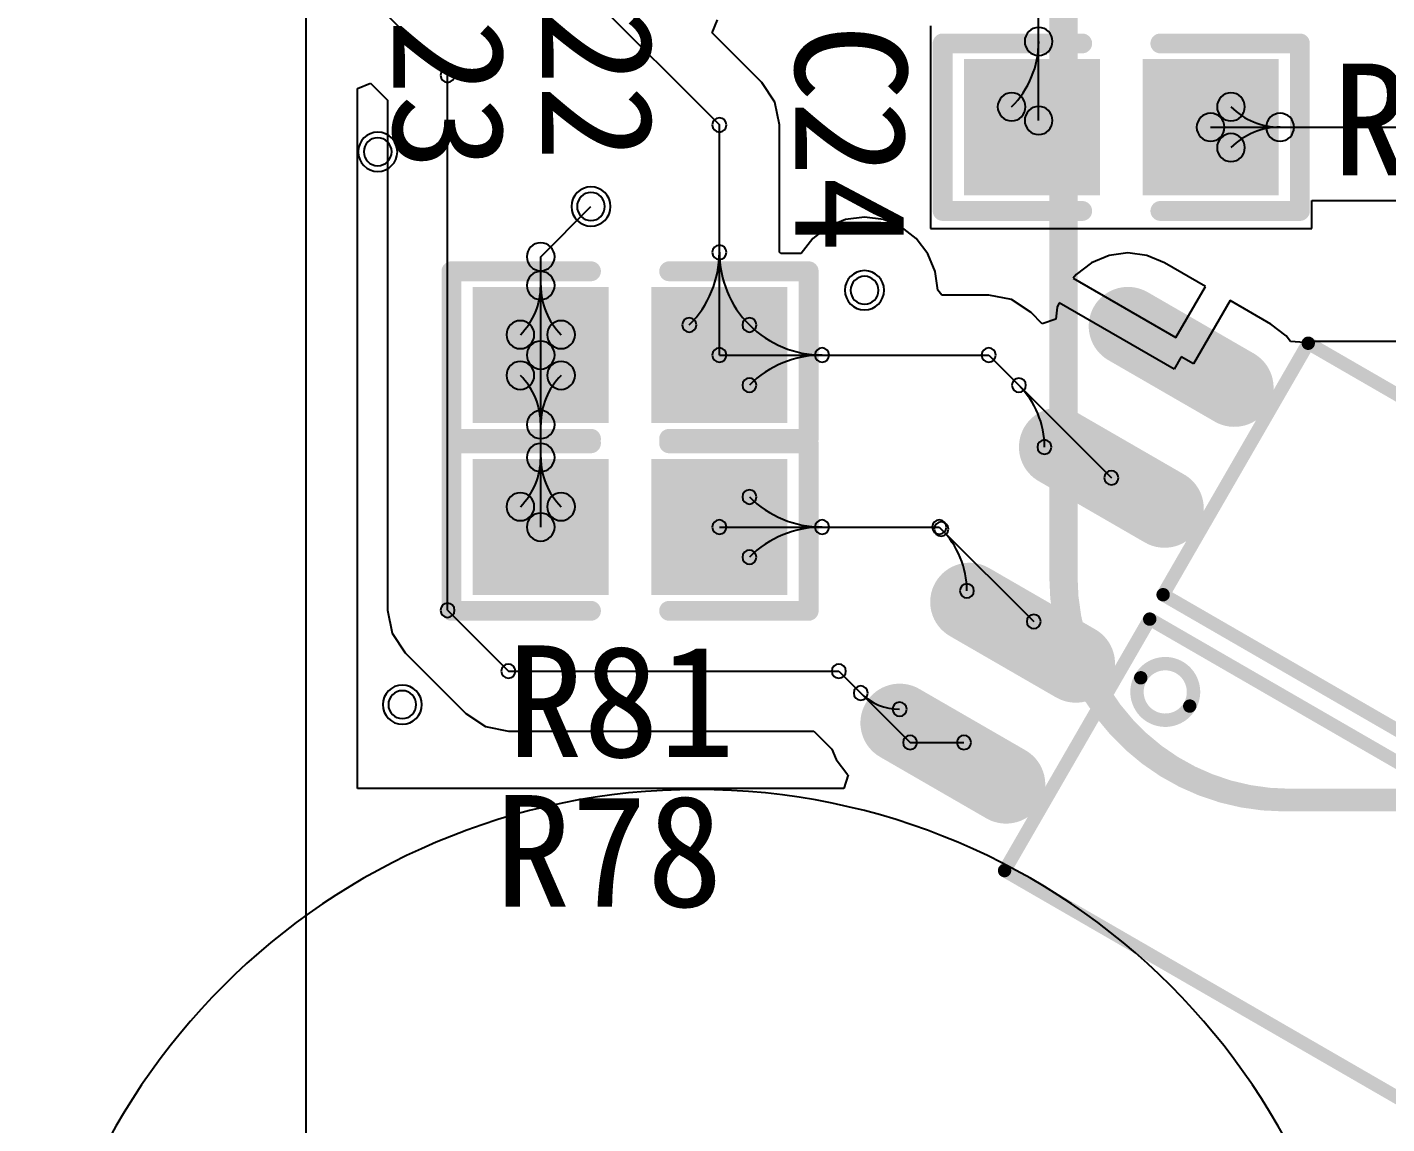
# Model space of a CAD drawing. Header units: inches. Extents: x 32166 to 34772, y 2386 to 4229.
# Drawn here: x 32882.4 to 32935, y 3837.1 to 3879.5 of the extents above; entities that cross this region are included whole.
import ezdxf

# ---------------------------------------------------------------- set-up
doc = ezdxf.new("R2010")
doc.units = ezdxf.units.IN
doc.header["$LTSCALE"] = 0.64311
doc.header["$MEASUREMENT"] = 0
for name, color, linetype in [('KEEPOUTLAYER', 6, 'CONTINUOUS'), ('MULTILAYER', 9, 'CONTINUOUS'), ('TOPLAYER', 1, 'CONTINUOUS'), ('TOPOVERLAY', 2, 'CONTINUOUS'), ('TOPPASTE', 8, 'CONTINUOUS'), ('TOPSOLDER', 216, 'CONTINUOUS')]:
    doc.layers.add(name, color=color, linetype=linetype)
doc.styles.get("Standard").update_dxf_attribs({"font": 'txt', "width": 0.8})

msp = doc.modelspace()

# ---------------------------------------------------------------- linework, layer by layer
at = {"layer": 'KEEPOUTLAYER'}
msp.add_line((32893.167, 3806.731), (32893.167, 4005.452), dxfattribs=at)
at = {"layer": 'MULTILAYER'}
for centre, start, end in [((32895.932, 3874.685), 0, 180), ((32895.932, 3874.685), 180, 0), ((32904.183, 3872.568), 0, 180), ((32904.183, 3872.568), 180, 0), ((32914.768, 3869.328), 0, 180), ((32914.768, 3869.328), 180, 0), ((32896.882, 3853.301), 0, 180), ((32896.882, 3853.301), 180, 0)]:
    msp.add_arc(centre, 0.54, start, end, dxfattribs=at)
at = {"layer": 'TOPLAYER'}
for p, q in [((32921.506, 3875.895), (32921.506, 3884.727)), ((32901.418, 3883.455), (32909.151, 3875.722)), ((32895.513, 3880.763), (32898.632, 3877.644)), ((32908.869, 3879.287), (32909.079, 3879.794)), ((32917.325, 3879.558), (32917.325, 3871.713)), ((32910.792, 3877.363), (32908.869, 3879.287)), ((32898.632, 3856.952), (32898.632, 3877.644)), ((32895.149, 3877.128), (32895.656, 3877.338)), ((32895.149, 3850.061), (32895.149, 3877.128)), ((32895.656, 3877.338), (32896.311, 3876.683)), ((32911.296, 3876.61), (32910.792, 3877.363)), ((32896.311, 3876.683), (32896.311, 3856.952)), ((32911.472, 3875.722), (32911.296, 3876.61)), ((32909.151, 3866.823), (32909.151, 3875.722)), ((32911.472, 3870.796), (32911.472, 3875.722)), ((32928.159, 3875.636), (32936.151, 3875.636)), ((32932.082, 3871.713), (32932.082, 3872.803)), ((32932.082, 3872.803), (32936.151, 3872.803)), ((32902.239, 3870.624), (32904.183, 3872.568)), ((32914.768, 3872.16), (32914.035, 3872.064)), ((32915.501, 3872.064), (32914.768, 3872.16)), ((32913.352, 3871.781), (32912.765, 3871.331)), ((32914.035, 3872.064), (32913.352, 3871.781)), ((32916.184, 3871.781), (32915.501, 3872.064)), ((32916.77, 3871.331), (32916.184, 3871.781)), ((32917.325, 3871.713), (32932.082, 3871.713)), ((32912.765, 3871.331), (32912.316, 3870.745)), ((32917.22, 3870.744), (32916.77, 3871.331)), ((32902.239, 3866.823), (32902.239, 3870.624)), ((32911.482, 3870.796), (32911.472, 3870.796)), ((32911.526, 3870.745), (32911.482, 3870.796)), ((32911.482, 3870.796), (32911.482, 3870.796)), ((32912.316, 3870.745), (32911.526, 3870.745)), ((32917.503, 3870.061), (32917.22, 3870.744)), ((32924.229, 3870.676), (32923.546, 3870.393)), ((32924.962, 3870.773), (32924.229, 3870.676)), ((32925.695, 3870.676), (32924.962, 3870.773)), ((32926.378, 3870.393), (32925.695, 3870.676)), ((32917.6, 3869.328), (32917.503, 3870.061)), ((32923.546, 3870.393), (32922.959, 3869.943)), ((32927.96, 3869.48), (32926.378, 3870.393)), ((32922.959, 3869.943), (32922.846, 3869.796)), ((32922.846, 3869.796), (32926.819, 3867.502)), ((32917.761, 3869.144), (32917.6, 3869.328)), ((32919.573, 3869.144), (32917.761, 3869.144)), ((32920.461, 3868.967), (32919.573, 3869.144)), ((32926.819, 3867.502), (32927.96, 3869.48)), ((32921.214, 3868.464), (32920.461, 3868.967)), ((32921.645, 3868.033), (32921.214, 3868.464)), ((32922.226, 3868.674), (32922.165, 3868.209)), ((32922.297, 3868.846), (32922.226, 3868.674)), ((32926.746, 3866.277), (32922.297, 3868.846)), ((32928.911, 3868.931), (32927.494, 3866.477)), ((32930.493, 3868.018), (32928.911, 3868.931)), ((32922.165, 3868.209), (32921.645, 3868.033)), ((32931.08, 3867.567), (32930.493, 3868.018)), ((32931.251, 3867.344), (32931.08, 3867.567)), ((32931.798, 3867.308), (32931.251, 3867.344)), ((32931.831, 3867.341), (32931.798, 3867.308)), ((32941.551, 3867.341), (32931.831, 3867.341)), ((32902.239, 3860.17), (32902.239, 3866.823)), ((32909.151, 3866.823), (32919.573, 3866.823)), ((32919.573, 3866.823), (32924.319, 3862.076)), ((32927.02, 3866.751), (32926.746, 3866.277)), ((32927.494, 3866.477), (32927.02, 3866.751)), ((32909.151, 3860.17), (32917.661, 3860.17)), ((32917.661, 3860.17), (32921.317, 3856.514)), ((32896.311, 3856.952), (32896.311, 3856.952)), ((32896.311, 3856.952), (32896.311, 3856.952)), ((32896.311, 3856.952), (32896.487, 3856.063)), ((32898.632, 3856.952), (32900.986, 3854.597)), ((32896.487, 3856.063), (32896.991, 3855.31)), ((32896.991, 3855.31), (32899.345, 3852.956)), ((32900.986, 3854.597), (32913.773, 3854.597)), ((32913.773, 3854.597), (32916.533, 3851.838)), ((32899.345, 3852.956), (32900.098, 3852.453)), ((32900.098, 3852.453), (32900.986, 3852.276)), ((32900.986, 3852.276), (32912.812, 3852.276)), ((32912.812, 3852.276), (32913.508, 3851.58)), ((32916.533, 3851.838), (32918.617, 3851.838)), ((32913.508, 3851.58), (32913.675, 3851.178)), ((32913.675, 3851.178), (32914.125, 3850.591)), ((32914.138, 3850.581), (32913.962, 3850.061)), ((32914.125, 3850.591), (32914.138, 3850.581)), ((32913.962, 3850.061), (32895.149, 3850.061))]:
    msp.add_line(p, q, dxfattribs=at)
at = {"layer": 'TOPLAYER', "const_width": 2.16}
for points in [[(32924.962, 3867.941), (32929.077, 3865.565)], [(32922.262, 3863.264), (32926.377, 3860.888)], [(32922.943, 3854.894), (32918.827, 3857.27)], [(32920.243, 3850.218), (32916.127, 3852.594)]]:
    msp.add_lwpolyline(points, dxfattribs=at)
at = {"layer": 'TOPLAYER', "const_width": 1.08}
for points in [[(32925.429, 3867.671, 1), (32924.494, 3868.211, 1)], [(32929.545, 3865.295, 1), (32928.609, 3865.835, 1)], [(32922.729, 3862.994, 1), (32921.794, 3863.534, 1)], [(32926.845, 3860.618, 1), (32925.909, 3861.158, 1)], [(32918.36, 3857.54, 1), (32919.295, 3857, 1)], [(32922.475, 3855.164, 1), (32923.41, 3854.624, 1)], [(32915.66, 3852.864, 1), (32916.595, 3852.324, 1)], [(32919.775, 3850.488, 1), (32920.71, 3849.948, 1)]]:
    msp.add_lwpolyline(points, format="xyb", close=True, dxfattribs=at)
at = {"layer": 'TOPLAYER'}
for centre, radius, start, end in [((32921.506, 3878.952), 0.54, 0, 180), ((32921.506, 3878.952), 0.54, 0, 180), ((32917.931, 3878.952), 3.576, 315.0001, 0.0001), ((32917.931, 3878.952), 3.576, 315.0001, 0.0001), ((32921.506, 3878.952), 0.54, 180, 0), ((32921.506, 3878.952), 0.54, 180, 0), ((32898.632, 3877.644), 0.274, 0, 180), ((32898.632, 3877.644), 0.274, 0, 180), ((32898.632, 3877.644), 0.274, 180, 0), ((32898.632, 3877.644), 0.274, 180, 0), ((32920.459, 3876.424), 0.54, 0, 180), ((32920.459, 3876.424), 0.54, 0, 180), ((32928.947, 3876.424), 0.54, 0, 180), ((32928.947, 3876.424), 0.54, 0, 180), ((32920.459, 3876.424), 0.54, 180, 0), ((32920.459, 3876.424), 0.54, 180, 0), ((32921.506, 3875.895), 0.54, 0, 180), ((32928.947, 3876.424), 0.54, 180, 0), ((32928.947, 3876.424), 0.54, 180, 0), ((32930.85, 3878.326), 2.691, 225.0002, 270.0002), ((32930.85, 3878.326), 2.691, 225.0002, 270.0002), ((32909.151, 3875.722), 0.274, 0, 180), ((32909.151, 3875.722), 0.274, 0, 180), ((32921.506, 3875.895), 0.54, 180, 0), ((32928.159, 3875.636), 0.54, 0, 180), ((32930.85, 3875.636), 0.54, 0, 180), ((32930.85, 3875.636), 0.54, 0, 180), ((32930.85, 3875.636), 0.54, 0, 180), ((32930.85, 3875.636), 0.54, 0, 180), ((32909.151, 3875.722), 0.274, 180, 0), ((32909.151, 3875.722), 0.274, 180, 0), ((32928.159, 3875.636), 0.54, 180, 0), ((32928.947, 3874.847), 0.54, 0, 180), ((32928.947, 3874.847), 0.54, 0, 180), ((32930.85, 3872.945), 2.691, 89.9998, 134.9998), ((32930.85, 3872.945), 2.691, 89.9998, 134.9998), ((32930.85, 3875.636), 0.54, 180, 0), ((32930.85, 3875.636), 0.54, 180, 0), ((32930.85, 3875.636), 0.54, 180, 0), ((32930.85, 3875.636), 0.54, 180, 0), ((32895.932, 3874.685), 0.54, 0, 180), ((32928.947, 3874.847), 0.54, 180, 0), ((32928.947, 3874.847), 0.54, 180, 0), ((32895.932, 3874.685), 0.54, 180, 0), ((32904.183, 3872.568), 0.54, 0, 180), ((32904.183, 3872.568), 0.54, 0, 180), ((32904.183, 3872.568), 0.54, 180, 0), ((32904.183, 3872.568), 0.54, 180, 0), ((32902.239, 3870.624), 0.54, 0, 180), ((32902.239, 3870.624), 0.54, 0, 180), ((32902.239, 3870.624), 0.54, 180, 0), ((32902.239, 3870.624), 0.54, 180, 0), ((32905.178, 3870.796), 3.974, 315, 0), ((32905.178, 3870.796), 3.974, 315, 0), ((32909.151, 3870.796), 0.274, 0, 180), ((32909.151, 3870.796), 0.274, 0, 180), ((32909.151, 3870.796), 0.274, 0, 180), ((32909.151, 3870.796), 0.274, 0, 180), ((32909.151, 3870.796), 0.274, 180, 0), ((32909.151, 3870.796), 0.274, 180, 0), ((32909.151, 3870.796), 0.274, 180, 0), ((32909.151, 3870.796), 0.274, 180, 0), ((32913.125, 3870.796), 3.974, 180, 225), ((32913.125, 3870.796), 3.974, 180, 225), ((32902.239, 3869.514), 0.54, 0, 180), ((32902.239, 3869.514), 0.54, 0, 180), ((32902.239, 3869.514), 0.54, 0, 180), ((32902.239, 3869.514), 0.54, 0, 180), ((32899.548, 3869.514), 2.691, 315.0002, 0.0002), ((32899.548, 3869.514), 2.691, 315.0002, 0.0002), ((32902.239, 3869.514), 0.54, 180, 0), ((32902.239, 3869.514), 0.54, 180, 0), ((32902.239, 3869.514), 0.54, 180, 0), ((32902.239, 3869.514), 0.54, 180, 0), ((32904.93, 3869.514), 2.691, 179.9998, 224.9998), ((32904.93, 3869.514), 2.691, 179.9998, 224.9998), ((32914.768, 3869.328), 0.54, 0, 180), ((32914.768, 3869.328), 0.54, 180, 0), ((32901.451, 3867.611), 0.54, 0, 180), ((32901.451, 3867.611), 0.54, 0, 180), ((32903.027, 3867.611), 0.54, 0, 180), ((32903.027, 3867.611), 0.54, 0, 180), ((32907.987, 3867.987), 0.274, 0, 180), ((32907.987, 3867.987), 0.274, 0, 180), ((32907.987, 3867.987), 0.274, 180, 0), ((32907.987, 3867.987), 0.274, 180, 0), ((32910.315, 3867.987), 0.274, 0, 180), ((32910.315, 3867.987), 0.274, 0, 180), ((32910.315, 3867.987), 0.274, 0, 180), ((32910.315, 3867.987), 0.274, 0, 180), ((32910.315, 3867.987), 0.274, 180, 0), ((32910.315, 3867.987), 0.274, 180, 0), ((32910.315, 3867.987), 0.274, 180, 0), ((32910.315, 3867.987), 0.274, 180, 0), ((32913.125, 3870.796), 3.974, 225, 270), ((32913.125, 3870.796), 3.974, 225, 270), ((32901.451, 3867.611), 0.54, 180, 0), ((32901.451, 3867.611), 0.54, 180, 0), ((32903.027, 3867.611), 0.54, 180, 0), ((32903.027, 3867.611), 0.54, 180, 0), ((32902.239, 3866.823), 0.54, 0, 180), ((32902.239, 3866.823), 0.54, 0, 180), ((32909.151, 3866.823), 0.274, 0, 180), ((32909.151, 3866.823), 0.274, 0, 180), ((32913.125, 3866.823), 0.274, 0, 180), ((32913.125, 3866.823), 0.274, 0, 180), ((32913.125, 3866.823), 0.274, 0, 180), ((32913.125, 3866.823), 0.274, 0, 180), ((32919.573, 3866.823), 0.274, 0, 180), ((32919.573, 3866.823), 0.274, 0, 180), ((32901.451, 3866.035), 0.54, 0, 180), ((32901.451, 3866.035), 0.54, 0, 180), ((32902.239, 3866.823), 0.54, 180, 0), ((32902.239, 3866.823), 0.54, 180, 0), ((32903.027, 3866.035), 0.54, 0, 180), ((32903.027, 3866.035), 0.54, 0, 180), ((32909.151, 3866.823), 0.274, 180, 0), ((32909.151, 3866.823), 0.274, 180, 0), ((32913.125, 3862.849), 3.974, 90, 135), ((32913.125, 3862.849), 3.974, 90, 135), ((32913.125, 3866.823), 0.274, 180, 0), ((32913.125, 3866.823), 0.274, 180, 0), ((32913.125, 3866.823), 0.274, 180, 0), ((32913.125, 3866.823), 0.274, 180, 0), ((32919.573, 3866.823), 0.274, 180, 0), ((32919.573, 3866.823), 0.274, 180, 0), ((32901.451, 3866.035), 0.54, 180, 0), ((32901.451, 3866.035), 0.54, 180, 0), ((32899.548, 3864.132), 2.691, 359.9998, 44.9998), ((32899.548, 3864.132), 2.691, 359.9998, 44.9998), ((32904.93, 3864.132), 2.691, 135.0002, 180.0002), ((32904.93, 3864.132), 2.691, 135.0002, 180.0002), ((32903.027, 3866.035), 0.54, 180, 0), ((32903.027, 3866.035), 0.54, 180, 0), ((32910.315, 3865.659), 0.274, 0, 180), ((32910.315, 3865.659), 0.274, 0, 180), ((32920.74, 3865.656), 0.274, 0, 180), ((32920.74, 3865.656), 0.274, 0, 180), ((32910.315, 3865.659), 0.274, 180, 0), ((32910.315, 3865.659), 0.274, 180, 0), ((32920.74, 3865.656), 0.274, 180, 0), ((32920.74, 3865.656), 0.274, 180, 0), ((32918.348, 3863.264), 3.382, 0.0002, 45.0002), ((32918.348, 3863.264), 3.382, 0.0002, 45.0002), ((32902.239, 3864.132), 0.54, 0, 180), ((32902.239, 3864.132), 0.54, 0, 180), ((32902.239, 3864.132), 0.54, 0, 180), ((32902.239, 3864.132), 0.54, 0, 180), ((32902.239, 3864.132), 0.54, 180, 0), ((32902.239, 3864.132), 0.54, 180, 0), ((32902.239, 3864.132), 0.54, 180, 0), ((32902.239, 3864.132), 0.54, 180, 0), ((32902.239, 3862.861), 0.54, 0, 180), ((32902.239, 3862.861), 0.54, 0, 180), ((32902.239, 3862.861), 0.54, 0, 180), ((32902.239, 3862.861), 0.54, 0, 180), ((32921.73, 3863.264), 0.274, 0, 180), ((32921.73, 3863.264), 0.274, 0, 180), ((32921.73, 3863.264), 0.274, 180, 0), ((32921.73, 3863.264), 0.274, 180, 0), ((32899.548, 3862.861), 2.691, 315.0002, 0.0002), ((32899.548, 3862.861), 2.691, 315.0002, 0.0002), ((32902.239, 3862.861), 0.54, 180, 0), ((32902.239, 3862.861), 0.54, 180, 0), ((32902.239, 3862.861), 0.54, 180, 0), ((32902.239, 3862.861), 0.54, 180, 0), ((32904.93, 3862.861), 2.691, 179.9998, 224.9998), ((32904.93, 3862.861), 2.691, 179.9998, 224.9998), ((32924.319, 3862.076), 0.274, 0, 180), ((32924.319, 3862.076), 0.274, 180, 0), ((32901.451, 3860.958), 0.54, 0, 180), ((32901.451, 3860.958), 0.54, 0, 180), ((32903.027, 3860.958), 0.54, 0, 180), ((32903.027, 3860.958), 0.54, 0, 180), ((32910.315, 3861.334), 0.274, 0, 180), ((32910.315, 3861.334), 0.274, 0, 180), ((32910.315, 3861.334), 0.274, 180, 0), ((32910.315, 3861.334), 0.274, 180, 0), ((32913.125, 3864.144), 3.974, 225, 270), ((32913.125, 3864.144), 3.974, 225, 270), ((32901.451, 3860.958), 0.54, 180, 0), ((32901.451, 3860.958), 0.54, 180, 0), ((32902.239, 3860.17), 0.54, 0, 180), ((32903.027, 3860.958), 0.54, 180, 0), ((32903.027, 3860.958), 0.54, 180, 0), ((32902.239, 3860.17), 0.54, 180, 0), ((32909.151, 3860.17), 0.274, 0, 180), ((32909.151, 3860.17), 0.274, 180, 0), ((32913.125, 3856.196), 3.974, 90, 135), ((32913.125, 3856.196), 3.974, 90, 135), ((32913.125, 3860.17), 0.274, 0, 180), ((32913.125, 3860.17), 0.274, 0, 180), ((32913.125, 3860.17), 0.274, 0, 180), ((32913.125, 3860.17), 0.274, 0, 180), ((32913.125, 3860.17), 0.274, 180, 0), ((32913.125, 3860.17), 0.274, 180, 0), ((32913.125, 3860.17), 0.274, 180, 0), ((32913.125, 3860.17), 0.274, 180, 0), ((32917.661, 3860.17), 0.274, 0, 180), ((32917.661, 3860.17), 0.274, 0, 180), ((32917.661, 3860.17), 0.274, 180, 0), ((32917.661, 3860.17), 0.274, 180, 0), ((32917.737, 3860.094), 0.274, 0, 180), ((32917.737, 3860.094), 0.274, 0, 180), ((32917.737, 3860.094), 0.274, 180, 0), ((32917.737, 3860.094), 0.274, 180, 0), ((32915.346, 3857.702), 3.382, 0.0002, 45.0002), ((32915.346, 3857.702), 3.382, 0.0002, 45.0002), ((32910.315, 3859.006), 0.274, 0, 180), ((32910.315, 3859.006), 0.274, 0, 180), ((32910.315, 3859.006), 0.274, 180, 0), ((32910.315, 3859.006), 0.274, 180, 0), ((32918.728, 3857.702), 0.274, 0, 180), ((32918.728, 3857.702), 0.274, 0, 180), ((32918.728, 3857.702), 0.274, 180, 0), ((32918.728, 3857.702), 0.274, 180, 0), ((32898.632, 3856.952), 0.274, 0, 180), ((32898.632, 3856.952), 0.274, 0, 180), ((32898.632, 3856.952), 0.274, 180, 0), ((32898.632, 3856.952), 0.274, 180, 0), ((32921.317, 3856.514), 0.274, 0, 180), ((32921.317, 3856.514), 0.274, 180, 0), ((32900.986, 3854.597), 0.274, 0, 180), ((32900.986, 3854.597), 0.274, 0, 180), ((32913.773, 3854.597), 0.274, 0, 180), ((32913.773, 3854.597), 0.274, 0, 180), ((32900.986, 3854.597), 0.274, 180, 0), ((32900.986, 3854.597), 0.274, 180, 0), ((32913.773, 3854.597), 0.274, 180, 0), ((32913.773, 3854.597), 0.274, 180, 0), ((32896.882, 3853.301), 0.54, 0, 180), ((32914.622, 3853.749), 0.274, 0, 180), ((32914.622, 3853.749), 0.274, 180, 0), ((32916.127, 3855.254), 2.129, 225, 270), ((32896.882, 3853.301), 0.54, 180, 0), ((32916.127, 3853.125), 0.274, 0, 180), ((32916.127, 3853.125), 0.274, 180, 0), ((32916.533, 3851.838), 0.274, 0, 180), ((32916.533, 3851.838), 0.274, 0, 180), ((32916.533, 3851.838), 0.274, 180, 0), ((32916.533, 3851.838), 0.274, 180, 0), ((32918.617, 3851.838), 0.274, 0, 180), ((32918.617, 3851.838), 0.274, 180, 0)]:
    msp.add_arc(centre, radius, start, end, dxfattribs=at)
for points in [[(32923.442, 3877.83), (32919.053, 3877.83), (32923.442, 3873.441), (32919.053, 3873.441)], [(32930.354, 3877.83), (32925.965, 3877.83), (32930.354, 3873.441), (32925.965, 3873.441)], [(32900.045, 3864.628), (32904.434, 3864.628), (32900.045, 3869.017), (32904.434, 3869.017)], [(32906.957, 3864.628), (32911.346, 3864.628), (32906.957, 3869.017), (32911.346, 3869.017)], [(32900.045, 3857.975), (32904.434, 3857.975), (32900.045, 3862.365), (32904.434, 3862.365)], [(32906.957, 3857.975), (32911.346, 3857.975), (32906.957, 3862.365), (32911.346, 3862.365)]]:
    msp.add_solid(points, dxfattribs=at)
at = {"layer": 'TOPOVERLAY'}
for points, const_width in [([(32922.356, 3858.25), (32922.356, 3991.306)], 0.878), ([(32922.572, 3858.25), (32922.572, 3991.306)], 0.878), ([(32917.791, 3872.396), (32917.791, 3878.876)], 0.768), ([(32917.791, 3878.876), (32923.191, 3878.876)], 0.768), ([(32926.215, 3878.876), (32931.615, 3878.876)], 0.768), ([(32931.615, 3872.396), (32931.615, 3878.876)], 0.768), ([(32917.791, 3872.396), (32923.191, 3872.396)], 0.768), ([(32926.215, 3872.396), (32931.615, 3872.396)], 0.768), ([(32898.783, 3863.583), (32898.783, 3870.063)], 0.768), ([(32898.783, 3870.063), (32904.183, 3870.063)], 0.768), ([(32907.207, 3870.063), (32912.607, 3870.063)], 0.768), ([(32912.607, 3863.583), (32912.607, 3870.063)], 0.768), ([(32926.322, 3857.553), (32931.938, 3867.28)], 0.518), ([(32931.938, 3867.28), (32948.399, 3857.776)], 0.518), ([(32898.783, 3863.583), (32904.183, 3863.583)], 0.768), ([(32898.783, 3856.93), (32898.783, 3863.41)], 0.768), ([(32898.783, 3863.41), (32904.183, 3863.41)], 0.768), ([(32907.207, 3863.583), (32912.607, 3863.583)], 0.768), ([(32907.207, 3863.41), (32912.607, 3863.41)], 0.768), ([(32912.607, 3856.93), (32912.607, 3863.41)], 0.768), ([(32926.322, 3857.553), (32942.783, 3848.049)], 0.518), ([(32898.783, 3856.93), (32904.183, 3856.93)], 0.768), ([(32907.207, 3856.93), (32912.607, 3856.93)], 0.768), ([(32920.188, 3846.882), (32925.804, 3856.61)], 0.518), ([(32925.804, 3856.61), (32942.265, 3847.106)], 0.518), ([(32930.996, 3849.61), (33098.612, 3849.61)], 0.878), ([(32920.188, 3846.882), (32936.649, 3837.378)], 0.518)]:
    msp.add_lwpolyline(points, dxfattribs=dict(at, const_width=const_width))
for points, const_width in [([(32917.791, 3878.684, 1), (32917.791, 3879.068, 1)], 0.384), ([(32917.791, 3878.684, 1), (32917.791, 3879.068, 1)], 0.384), ([(32923.191, 3878.684, 1), (32923.191, 3879.068, 1)], 0.384), ([(32926.215, 3878.684, 1), (32926.215, 3879.068, 1)], 0.384), ([(32931.615, 3878.684, 1), (32931.615, 3879.068, 1)], 0.384), ([(32931.615, 3878.684, 1), (32931.615, 3879.068, 1)], 0.384), ([(32917.791, 3872.204, 1), (32917.791, 3872.588, 1)], 0.384), ([(32917.791, 3872.204, 1), (32917.791, 3872.588, 1)], 0.384), ([(32923.191, 3872.204, 1), (32923.191, 3872.588, 1)], 0.384), ([(32926.215, 3872.204, 1), (32926.215, 3872.588, 1)], 0.384), ([(32931.615, 3872.204, 1), (32931.615, 3872.588, 1)], 0.384), ([(32931.615, 3872.204, 1), (32931.615, 3872.588, 1)], 0.384), ([(32898.783, 3870.255, 1), (32898.783, 3869.871, 1)], 0.384), ([(32898.783, 3870.255, 1), (32898.783, 3869.871, 1)], 0.384), ([(32904.183, 3870.255, 1), (32904.183, 3869.871, 1)], 0.384), ([(32907.207, 3870.255, 1), (32907.207, 3869.871, 1)], 0.384), ([(32912.607, 3870.255, 1), (32912.607, 3869.871, 1)], 0.384), ([(32912.607, 3870.255, 1), (32912.607, 3869.871, 1)], 0.384), ([(32932.05, 3867.215, 1), (32931.826, 3867.345, 1)], 0.259), ([(32932.05, 3867.215, 1), (32931.826, 3867.345, 1)], 0.259), ([(32898.783, 3863.775, 1), (32898.783, 3863.391, 1)], 0.384), ([(32898.783, 3863.775, 1), (32898.783, 3863.391, 1)], 0.384), ([(32898.783, 3863.602, 1), (32898.783, 3863.218, 1)], 0.384), ([(32898.783, 3863.602, 1), (32898.783, 3863.218, 1)], 0.384), ([(32904.183, 3863.775, 1), (32904.183, 3863.391, 1)], 0.384), ([(32904.183, 3863.602, 1), (32904.183, 3863.218, 1)], 0.384), ([(32907.207, 3863.775, 1), (32907.207, 3863.391, 1)], 0.384), ([(32907.207, 3863.602, 1), (32907.207, 3863.218, 1)], 0.384), ([(32912.607, 3863.775, 1), (32912.607, 3863.391, 1)], 0.384), ([(32912.607, 3863.775, 1), (32912.607, 3863.391, 1)], 0.384), ([(32912.607, 3863.602, 1), (32912.607, 3863.218, 1)], 0.384), ([(32912.607, 3863.602, 1), (32912.607, 3863.218, 1)], 0.384), ([(32922.356, 3858.469, 1), (32922.356, 3858.03, 1)], 0.439), ([(32922.356, 3858.469, 1), (32922.356, 3858.03, 1)], 0.439), ([(32922.572, 3858.469, 1), (32922.572, 3858.03, 1)], 0.439), ([(32922.572, 3858.469, 1), (32922.572, 3858.03, 1)], 0.439), ([(32926.434, 3857.488, 1), (32926.21, 3857.618, 1)], 0.259), ([(32926.434, 3857.488, 1), (32926.21, 3857.618, 1)], 0.259), ([(32898.783, 3857.122, 1), (32898.783, 3856.738, 1)], 0.384), ([(32898.783, 3857.122, 1), (32898.783, 3856.738, 1)], 0.384), ([(32904.183, 3857.122, 1), (32904.183, 3856.738, 1)], 0.384), ([(32907.207, 3857.122, 1), (32907.207, 3856.738, 1)], 0.384), ([(32912.607, 3857.122, 1), (32912.607, 3856.738, 1)], 0.384), ([(32912.607, 3857.122, 1), (32912.607, 3856.738, 1)], 0.384), ([(32925.691, 3856.674, 1), (32925.916, 3856.545, 1)], 0.259), ([(32925.691, 3856.674, 1), (32925.916, 3856.545, 1)], 0.259), ([(32927.352, 3853.246, 1), (32925.457, 3854.339, 1)], 0.518), ([(32925.345, 3854.404, 1), (32925.569, 3854.275, 1)], 0.259), ([(32927.24, 3853.31, 1), (32927.464, 3853.181, 1)], 0.259), ([(32930.996, 3849.829, 1), (32930.996, 3849.39, 1)], 0.439), ([(32930.996, 3849.829, 1), (32930.996, 3849.39, 1)], 0.439), ([(32931.212, 3849.829, 1), (32931.212, 3849.39, 1)], 0.439), ([(32920.075, 3846.947, 1), (32920.3, 3846.818, 1)], 0.259), ([(32920.075, 3846.947, 1), (32920.3, 3846.818, 1)], 0.259)]:
    msp.add_lwpolyline(points, format="xyb", close=True, dxfattribs=dict(at, const_width=const_width))
at = {"layer": 'TOPOVERLAY', "const_width": 0.878}
for points in [[(32930.996, 3849.61, -0.414214), (32922.356, 3858.25)], [(32931.212, 3849.61, -0.414214), (32922.572, 3858.25)]]:
    msp.add_lwpolyline(points, format="xyb", dxfattribs=at)
at = {"layer": 'TOPOVERLAY'}
msp.add_arc((32908.287, 3824.098), 25.92, 0, 180, dxfattribs=at)
at = {"layer": 'TOPPASTE', "const_width": 2.16}
for points in [[(32924.962, 3867.941), (32929.077, 3865.565)], [(32922.262, 3863.264), (32926.377, 3860.888)], [(32922.943, 3854.894), (32918.827, 3857.27)], [(32920.243, 3850.218), (32916.127, 3852.594)]]:
    msp.add_lwpolyline(points, dxfattribs=at)
at = {"layer": 'TOPPASTE', "const_width": 1.08}
for points in [[(32925.429, 3867.671, 1), (32924.494, 3868.211, 1)], [(32929.545, 3865.295, 1), (32928.609, 3865.835, 1)], [(32922.729, 3862.994, 1), (32921.794, 3863.534, 1)], [(32926.845, 3860.618, 1), (32925.909, 3861.158, 1)], [(32918.36, 3857.54, 1), (32919.295, 3857, 1)], [(32922.475, 3855.164, 1), (32923.41, 3854.624, 1)], [(32915.66, 3852.864, 1), (32916.595, 3852.324, 1)], [(32919.775, 3850.488, 1), (32920.71, 3849.948, 1)]]:
    msp.add_lwpolyline(points, format="xyb", close=True, dxfattribs=at)
at = {"layer": 'TOPPASTE'}
for points in [[(32923.442, 3877.83), (32919.053, 3877.83), (32923.442, 3873.441), (32919.053, 3873.441)], [(32930.354, 3877.83), (32925.965, 3877.83), (32930.354, 3873.441), (32925.965, 3873.441)], [(32900.045, 3864.628), (32904.434, 3864.628), (32900.045, 3869.017), (32904.434, 3869.017)], [(32906.957, 3864.628), (32911.346, 3864.628), (32906.957, 3869.017), (32911.346, 3869.017)], [(32900.045, 3857.975), (32904.434, 3857.975), (32900.045, 3862.365), (32904.434, 3862.365)], [(32906.957, 3857.975), (32911.346, 3857.975), (32906.957, 3862.365), (32911.346, 3862.365)]]:
    msp.add_solid(points, dxfattribs=at)
at = {"layer": 'TOPSOLDER', "const_width": 3.038}
for points in [[(32924.962, 3867.941), (32929.077, 3865.565)], [(32922.262, 3863.264), (32926.377, 3860.888)], [(32922.943, 3854.894), (32918.827, 3857.27)], [(32920.243, 3850.218), (32916.127, 3852.594)]]:
    msp.add_lwpolyline(points, dxfattribs=at)
at = {"layer": 'TOPSOLDER', "const_width": 1.519}
for points in [[(32925.619, 3867.561, 1), (32924.304, 3868.32, 1)], [(32929.735, 3865.185, 1), (32928.419, 3865.944, 1)], [(32922.919, 3862.884, 1), (32921.604, 3863.644, 1)], [(32927.035, 3860.508, 1), (32925.719, 3861.268, 1)], [(32918.17, 3857.65, 1), (32919.485, 3856.891, 1)], [(32922.285, 3855.274, 1), (32923.6, 3854.515, 1)], [(32915.47, 3852.974, 1), (32916.785, 3852.214, 1)], [(32919.585, 3850.598, 1), (32920.9, 3849.838, 1)]]:
    msp.add_lwpolyline(points, format="xyb", close=True, dxfattribs=at)
at = {"layer": 'TOPSOLDER'}
for centre, start, end in [((32895.932, 3874.685), 0, 180), ((32895.932, 3874.685), 180, 0), ((32904.183, 3872.568), 0, 180), ((32904.183, 3872.568), 180, 0), ((32914.768, 3869.328), 0, 180), ((32914.768, 3869.328), 180, 0), ((32896.882, 3853.301), 0, 180), ((32896.882, 3853.301), 180, 0)]:
    msp.add_arc(centre, 0.759, start, end, dxfattribs=at)
for points in [[(32923.881, 3878.269), (32918.614, 3878.269), (32923.881, 3873.002), (32918.614, 3873.002)], [(32930.793, 3878.269), (32925.526, 3878.269), (32930.793, 3873.002), (32925.526, 3873.002)], [(32899.606, 3864.189), (32904.873, 3864.189), (32899.606, 3869.456), (32904.873, 3869.456)], [(32906.518, 3864.189), (32911.785, 3864.189), (32906.518, 3869.456), (32911.785, 3869.456)], [(32899.606, 3857.537), (32904.873, 3857.537), (32899.606, 3862.804), (32904.873, 3862.804)], [(32906.518, 3857.537), (32911.785, 3857.537), (32906.518, 3862.804), (32911.785, 3862.804)]]:
    msp.add_solid(points, dxfattribs=at)

# ---------------------------------------------------------------- texts
at = {"layer": 'TOPOVERLAY'}
for s, rotation, p in [('C22', 270, (32902.282, 3883.152)), ('C23', 270, (32896.537, 3882.764)), ('C24', 270, (32912.089, 3879.61)), ('R37', 360, (32932.868, 3873.778)), ('R81', 360, (32900.943, 3851.271)), ('R78', 360, (32900.468, 3845.482))]:
    msp.add_text(s, height=4.32, rotation=rotation, dxfattribs=at).set_placement(p)

doc.saveas('drawing.dxf')
